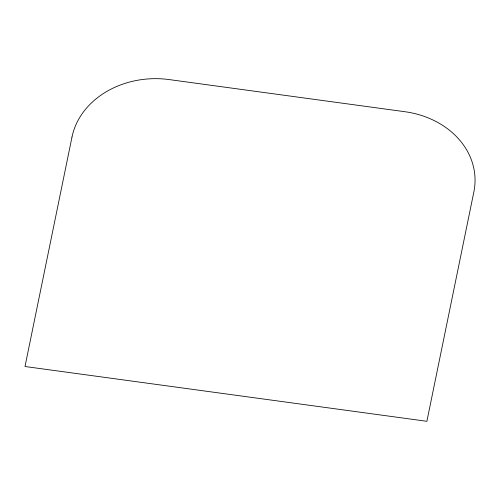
<?xml version="1.0" encoding="UTF-8"?>
<svg xmlns="http://www.w3.org/2000/svg" width="500" height="500" viewBox="0 0 500 500"><rect width="100%" height="100%" fill="white"/><g stroke="black" fill="none" stroke-linecap="round" stroke-linejoin="round"><path stroke-width="0.75" d="M71.981 137.075L25 366.506L426.887 421.306L473.869 191.875A84.338 69.756 -0.7 0 0 404.819 111.706L169.225 79.588A84.338 69.756 -0.7 0 0 71.981 137.075"/></g></svg>
